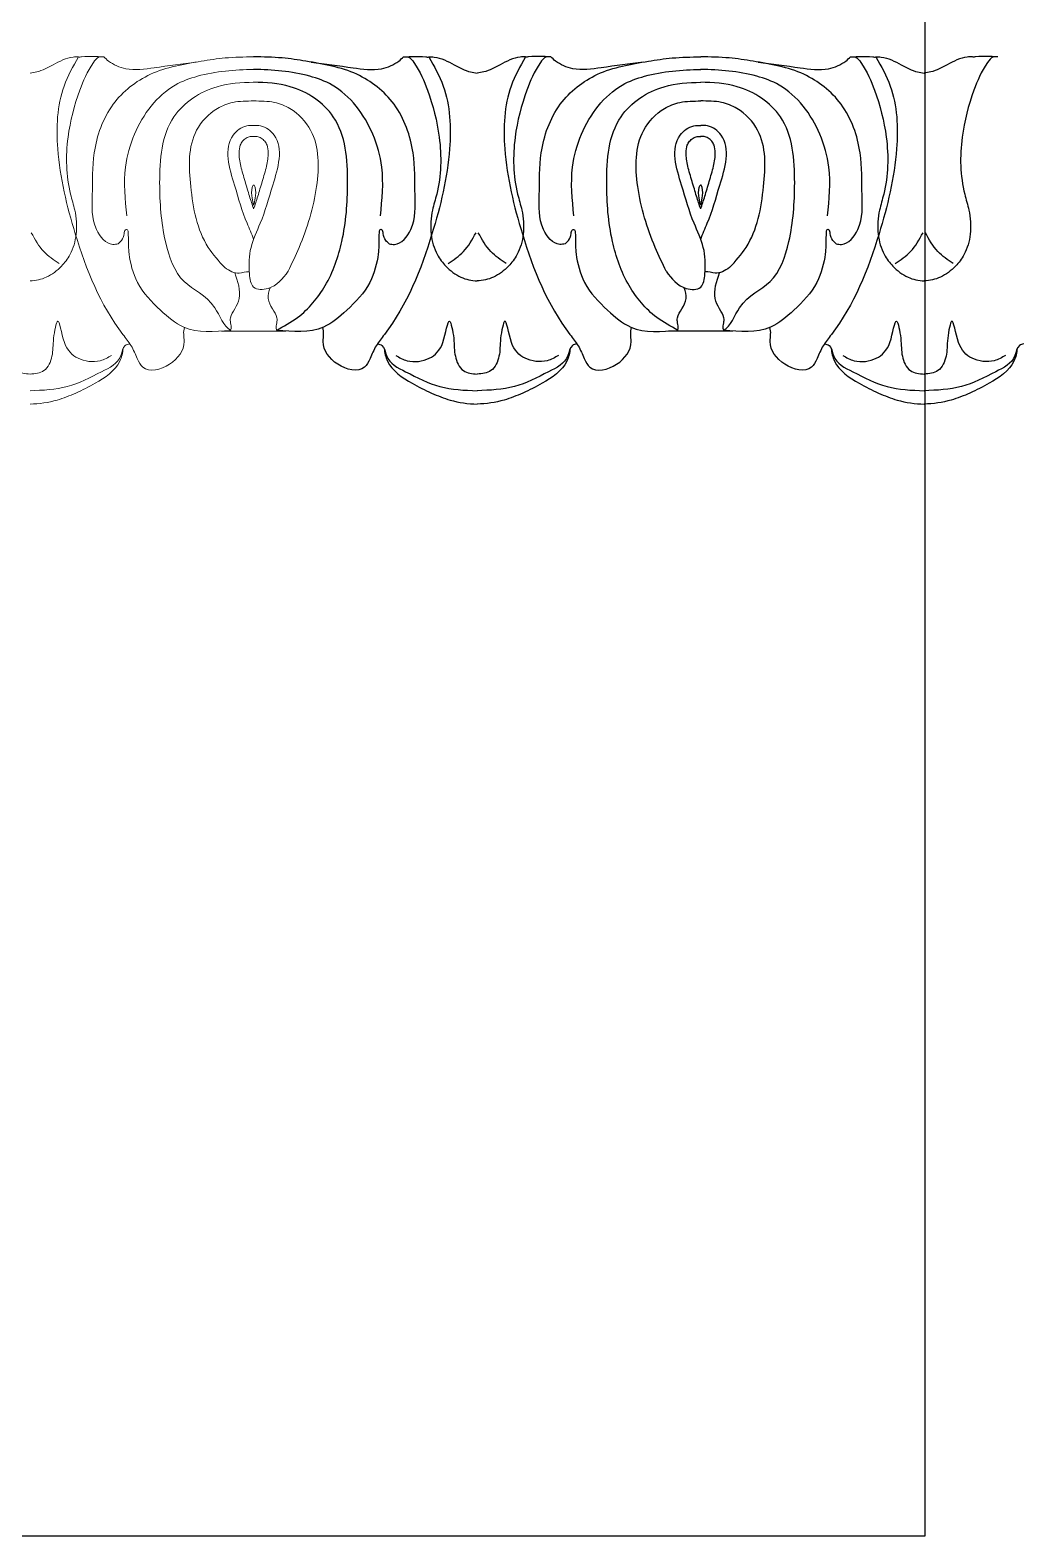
# Model space of a CAD drawing. Header units: millimetres. Extents: x 1314 to 1483, y 853 to 963.
# Drawn here: x 1441 to 1482.7, y 852.8 to 916 of the extents above; entities that cross this region are included whole.
import ezdxf

# ---------------------------------------------------------------- set-up
doc = ezdxf.new("R2010")
doc.units = ezdxf.units.MM
doc.layers.add('0.15', color=7, linetype='Continuous', lineweight=15)

msp = doc.modelspace()

# ---------------------------------------------------------------- linework, layer by layer
at = {"color": 7, "ltscale": 1000}
msp.add_line((1470.50054908836, 903.3945869651689), (1467.787963922088, 903.3945869651689), dxfattribs=at)
at = {"color": 6, "ltscale": 1000}
msp.add_lwpolyline([(1313.564149786362, 852.7814413366141), (1478.564149786362, 852.7814413366141), (1478.564149786362, 962.7814413366141), (1313.564149786362, 962.7814413366141)], close=True, dxfattribs=at)
at = {"color": 7, "ltscale": 1000}
for points in [[(1456.068406910472, 907.0583627038905), (1456.286915151704, 907.037572951147), (1456.972992837847, 907.6713019661875), (1457.149763549864, 909.1049585370383), (1457.06710687438, 910.8791369202991), (1456.268365138629, 912.9242989773957), (1454.705799338943, 914.1836322765776), (1452.570365491043, 914.7326490232117), (1451.572756704478, 914.8705304869545), (1450.373280129465, 914.9167239688722)], [(1457.728633072529, 914.9167239688722), (1458.333145260414, 913.691608127996), (1458.598028534045, 911.0576420387988), (1457.861483900761, 907.4810876766023), (1455.861083235777, 903.2503729905911), (1455.517362406896, 902.7780632627291), (1455.259571785293, 902.241472575206), (1455.02333191405, 901.8764570885432), (1453.906239220127, 902.0052579705989), (1453.293270408711, 902.9640957055126), (1453.275203785579, 903.5475660147822), (1453.27417480708, 903.5500321855106)], [(1456.748061174945, 914.9243291779749), (1457.063833342585, 914.9290763423814), (1457.59932857037, 914.9167239688722), (1457.728633072646, 914.9167239688722), (1457.733270575944, 914.9183230219969)], [(1457.733270575944, 914.9183230219969), (1457.94932366833, 914.9074502202893), (1458.795258819311, 914.5813856497152), (1459.479154151119, 914.2830407495239), (1459.758768317359, 914.2327391063773)], [(1461.784266058774, 914.9183230219969), (1461.568212966387, 914.9074502202893), (1460.722277815406, 914.5813856497152), (1460.038382483599, 914.2830407495239), (1459.758768317359, 914.2327391063773)], [(1461.788903561956, 914.9167239688722), (1461.18439137407, 913.691608127996), (1460.91950810044, 911.0576420387988), (1461.656052733724, 907.4810876766023), (1463.656453398708, 903.2503729905911), (1464.000174227589, 902.7780632627291), (1464.257964849192, 902.241472575206), (1464.494204720435, 901.8764570885432), (1465.611297414358, 902.0052579705989), (1466.224266225774, 902.9640957055126), (1466.242332848906, 903.5475660147822), (1466.243361827404, 903.5500321855106)], [(1462.769475459772, 914.9243291779749), (1462.453703292133, 914.9290763423814), (1461.918208064348, 914.9167239688722), (1461.788903562072, 914.9167239688722), (1461.784266058774, 914.9183230219969)], [(1463.449129724246, 907.0583627038905), (1463.230621483013, 907.037572951147), (1462.54454379687, 907.6713019661875), (1462.367773084854, 909.1049585370383), (1462.450429760338, 910.8791369202991), (1463.249171496089, 912.9242989773957), (1464.811737295775, 914.1836322765776), (1466.947171143674, 914.7326490232117), (1467.94477993024, 914.8705304869545), (1469.144256505253, 914.9167239688722)], [(1463.449129724246, 907.0583627038905), (1463.230621483013, 907.037572951147), (1462.54454379687, 907.6713019661875), (1462.367773084854, 909.1049585370383), (1462.450429760338, 910.8791369202991), (1463.249171496089, 912.9242989773957), (1464.811737295775, 914.1836322765776), (1466.947171143674, 914.7326490232117), (1467.94477993024, 914.8705304869545), (1469.144256505253, 914.9167239688722)], [(1474.839383286377, 907.0583627038905), (1475.057891527609, 907.037572951147), (1475.743969213752, 907.6713019661875), (1475.920739925652, 909.1049585370383), (1475.838083250168, 910.8791369202991), (1475.03934151465, 912.9242989773957), (1473.476775714847, 914.1836322765776), (1471.341341866948, 914.7326490232117), (1470.343733080383, 914.8705304869545), (1469.144256505369, 914.9167239688722)], [(1476.499609448434, 914.9167239688722), (1477.104121636319, 913.691608127996), (1477.369004910066, 911.0576420387988), (1476.632460276782, 907.4810876766023), (1474.632059611566, 903.2503729905911), (1474.288338782801, 902.7780632627291), (1474.030548161081, 902.241472575206), (1473.794308289838, 901.8764570885432), (1472.677215596148, 902.0052579705989), (1472.064246784616, 902.9640957055126), (1472.046180161367, 903.5475660147822), (1472.045151183102, 903.5500321855106)], [(1475.519037550734, 914.9243291779749), (1475.834809718373, 914.9290763423814), (1476.370304946158, 914.9167239688722), (1476.499609448434, 914.9167239688722), (1476.504246951732, 914.9183230219969)], [(1476.504246951732, 914.9183230219969), (1476.720300044119, 914.9074502202893), (1477.5662351951, 914.5813856497152), (1478.250130526907, 914.2830407495239), (1478.529744693147, 914.2327391063773)], [(1480.555242434562, 914.9183230219969), (1480.339189342176, 914.9074502202893), (1479.493254191195, 914.5813856497152), (1478.809358859387, 914.2830407495239), (1478.529744693147, 914.2327391063773)], [(1481.540451835561, 914.9243291779749), (1481.224679667921, 914.9290763423814), (1480.689184440136, 914.9167239688722), (1480.55987993786, 914.9167239688722), (1480.555242434562, 914.9183230219969)], [(1467.696809903671, 905.9070405339626), (1467.237969876685, 906.9135513225956), (1466.503062009182, 909.4737974264754), (1466.751577624305, 911.8329564390333), (1467.621518674492, 912.743523713496), (1468.268586774542, 913.001005996226), (1469.144256505253, 913.0643311051863)], [(1470.357918384205, 906.0614104222368), (1471.050543133937, 906.9135513225956), (1471.78545100144, 909.4737974264754), (1471.536935386201, 911.8329564390333), (1470.666994336014, 912.743523713496), (1470.019926235964, 913.001005996226), (1469.144256505369, 913.0643311051863)], [(1467.696809903671, 905.9071600153147), (1468.538925934303, 905.1874044370816), (1469.144256505253, 905.2437996284898), (1469.320481628598, 905.7987904420042), (1469.254465406015, 906.9088915504435), (1468.868461459246, 907.924841364762), (1468.341150060714, 909.526249733728), (1468.280589724145, 911.6252978741286), (1468.854821743862, 912.0179135497638), (1469.144256505253, 912.0400175972354)], [(1469.144256505253, 908.6901193326084), (1469.077149105327, 908.9793836511417), (1469.085332934581, 909.4313815515816), (1469.114521925523, 909.5045041302546), (1469.144256505253, 909.5337770579827), (1469.145347682479, 909.5337770579827)], [(1469.144256505253, 908.6901193326084), (1469.211363905062, 908.9793836511417), (1469.203180075925, 909.4313815515816), (1469.173991084866, 909.5045041302546), (1469.144256505253, 909.5337770579827), (1469.143165328027, 909.5337770579827)], [(1456.068406910472, 907.0583627038905), (1455.926553869922, 907.201979271751), (1455.811434671701, 907.4929163290399), (1455.750601540971, 907.6554109483004), (1455.709955188864, 907.6689123394353), (1455.635482342634, 907.4456017192897), (1455.602474231342, 906.63061951497), (1455.249751190258, 905.4446477571364), (1454.280240217409, 904.2716994650873), (1453.306091741379, 903.5607855058952), (1451.333516095718, 903.4278027770379)], [(1456.068406910472, 907.0583627038905), (1455.926553870038, 907.201979271751), (1455.811434671701, 907.4929163290399), (1455.750601540971, 907.6554109483004), (1455.709955188981, 907.6689123394353), (1455.635482342634, 907.4456017192897), (1455.602474231342, 906.63061951497), (1455.249751190375, 905.4446477571364), (1454.280240217409, 904.2716994650873), (1453.306091741379, 903.5607855058952), (1451.333516095718, 903.4278027770379)], [(1458.542924083838, 906.2322687351589), (1459.182899531861, 906.7364799801471), (1459.710210930509, 907.5267295475969)], [(1460.974612550879, 906.2322687351589), (1460.334637102857, 906.7364799801471), (1459.807325704209, 907.5267295475969)], [(1463.449129724246, 907.0583627038905), (1463.590982764679, 907.201979271751), (1463.706101963016, 907.4929163290399), (1463.766935093747, 907.6554109483004), (1463.807581445737, 907.6689123394353), (1463.882054292084, 907.4456017192897), (1463.915062403375, 906.63061951497), (1464.267785444343, 905.4446477571364), (1465.237296417308, 904.2716994650873), (1466.211444893339, 903.5607855058952), (1468.184020539, 903.4278027770379)], [(1463.449129724246, 907.0583627038905), (1463.590982764796, 907.201979271751), (1463.706101963016, 907.4929163290399), (1463.766935093747, 907.6554109483004), (1463.807581445853, 907.6689123394353), (1463.882054292084, 907.4456017192897), (1463.915062403375, 906.63061951497), (1464.267785444459, 905.4446477571364), (1465.237296417308, 904.2716994650873), (1466.211444893339, 903.5607855058952), (1468.184020539, 903.4278027770379)], [(1463.449129724246, 907.0583627038905), (1463.590982764679, 907.201979271751), (1463.706101963016, 907.4929163290399), (1463.766935093747, 907.6554109483004), (1463.807581445737, 907.6689123394353), (1463.882054292084, 907.4456017192897), (1463.915062403375, 906.63061951497), (1464.267785444343, 905.4446477571364), (1465.237296417308, 904.2716994650873), (1466.211444893339, 903.5607855058952), (1468.184020539, 903.4278027770379)], [(1474.83938328626, 907.0583627038905), (1474.69753024571, 907.201979271751), (1474.58241104749, 907.4929163290399), (1474.521577916759, 907.6554109483004), (1474.480931564653, 907.6689123394353), (1474.406458718422, 907.4456017192897), (1474.373450607131, 906.63061951497), (1474.020727566047, 905.4446477571364), (1473.051216593198, 904.2716994650873), (1472.077068117167, 903.5607855058952), (1470.104492471506, 903.4278027770379)], [(1477.313900459627, 906.2322687351589), (1477.953875907649, 906.7364799801471), (1478.481187306297, 907.5267295475969)], [(1479.745588926668, 906.2322687351589), (1479.105613478645, 906.7364799801471), (1478.578302079997, 907.5267295475969)], [(1470.110493946308, 903.4287586277678), (1470.088124812999, 903.5046292771913), (1470.11267630076, 903.7392906243658), (1470.11949615851, 903.9537596255286), (1469.934268823079, 904.3321570219741), (1469.754224579268, 904.7639625763732), (1469.935851797065, 905.8482514938551)], [(1468.178019064082, 903.4287586277678), (1468.200388197391, 903.5046292771913), (1468.17583670963, 903.7392906243658), (1468.169016851996, 903.9537596255286), (1468.354244187427, 904.3321570219741), (1468.534288431238, 904.7639625763732), (1468.454905287315, 905.210225372608)], [(1456.339837247458, 902.3737384160377), (1456.816954493243, 902.1526979413211), (1457.748274262947, 902.2573635931221), (1458.318687162198, 902.9206044985949), (1458.596664562658, 903.8099040949346), (1458.772889686003, 903.095047251587), (1458.842725028935, 902.3388498653985), (1459.180444383132, 901.7339158527066), (1459.760132288979, 901.5877901767126)], [(1463.177699387259, 902.3737384160377), (1462.700582141475, 902.1526979413211), (1461.76926237177, 902.2573635931221), (1461.198849472519, 902.9206044985949), (1460.92087207206, 903.8099040949346), (1460.744646948715, 903.095047251587), (1460.674811605782, 902.3388498653985), (1460.337092251586, 901.7339158527066), (1459.757404345739, 901.5877901767126)], [(1475.110813623247, 902.3737384160377), (1475.587930869031, 902.1526979413211), (1476.519250638736, 902.2573635931221), (1477.089663537987, 902.9206044985949), (1477.367640938446, 903.8099040949346), (1477.543866061791, 903.095047251587), (1477.613701404724, 902.3388498653985), (1477.95142075892, 901.7339158527066), (1478.531108664767, 901.5877901767126)], [(1481.948675763048, 902.3737384160377), (1481.471558517263, 902.1526979413211), (1480.540238747559, 902.2573635931221), (1479.969825848308, 902.9206044985949), (1479.691848447848, 903.8099040949346), (1479.515623324503, 903.095047251587), (1479.445787981571, 902.3388498653985), (1479.108068627374, 901.7339158527066), (1478.528380721527, 901.5877901767126)], [(1455.573509615566, 902.8667815517729), (1455.76233169618, 902.7921620605957), (1455.950832563405, 902.3640604276479), (1456.75639415679, 901.6876765750385), (1458.197792847244, 901.066739782782), (1459.758768317359, 900.8896006433388)], [(1463.944027019152, 902.8667815517729), (1463.755204938538, 902.7921620605957), (1463.566704071312, 902.3640604276479), (1462.761142477928, 901.6876765750385), (1461.319743787473, 901.066739782782), (1459.758768317359, 900.8896006433388)], [(1474.344485991354, 902.8667815517729), (1474.533308071968, 902.7921620605957), (1474.721808939194, 902.3640604276479), (1475.527370532578, 901.6876765750385), (1476.968769223033, 901.066739782782), (1478.529744693147, 900.8896006433388)], [(1482.71500339494, 902.8667815517729), (1482.526181314326, 902.7921620605957), (1482.337680447101, 902.3640604276479), (1481.532118853716, 901.6876765750385), (1480.090720163262, 901.066739782782), (1478.529744693147, 900.8896006433388)]]:
    msp.add_spline(points, degree=3, dxfattribs=at)
for points, knots in [([(1452.784055625973, 914.6977437988717), (1453.367499419441, 914.6205044656854), (1454.344652292388, 914.4911438706076), (1455.620230147801, 914.299103767411), (1456.340876472834, 914.6209613091523), (1456.604265146725, 914.8562612177084), (1456.669453828315, 914.9167239688722)], [0, 0, 0, 0, 1.89284594921969, 3.170142313470889, 4.014584115683914, 4.298588447610231, 4.298588447610231, 4.298588447610231, 4.298588447610231]), ([(1456.669453828315, 914.9167239688722), (1456.733733391109, 914.9241501143297), (1456.918291434366, 914.9454718970846), (1457.320394473569, 914.3858762531636), (1457.787579734995, 913.3201927818336), (1458.284968776581, 911.4324189382933), (1458.246288691367, 909.6882829583519), (1457.830444267205, 908.3859430453485), (1457.76634206525, 907.5038596440027), (1458.000304552563, 906.6732510819311), (1458.465156136266, 906.057869359156), (1459.028786829043, 905.62605020704), (1459.525545761175, 905.5126756382269), (1459.758222728688, 905.5051053139941)], [0, 0, 0, 0, 0.1966018691891804, 0.5644788906881786, 1.945863118424978, 4.110005496080851, 6.659680662141168, 7.395199085869387, 8.469818708629578, 9.437930337127133, 10.07451643299394, 10.90946549708171, 11.65204086091374, 11.65204086091374, 11.65204086091374, 11.65204086092693]), ([(1462.848082806402, 914.9167239688722), (1462.783803243608, 914.9241501143297), (1462.599245200352, 914.9454718970846), (1462.197142161149, 914.3858762531636), (1461.729956899722, 913.3201927818336), (1461.232567858136, 911.4324189382933), (1461.27124794335, 909.6882829583519), (1461.687092367512, 908.3859430453485), (1461.751194569468, 907.5038596440027), (1461.517232082155, 906.6732510819311), (1461.052380498451, 906.057869359156), (1460.488749805674, 905.62605020704), (1459.991990873543, 905.5126756382269), (1459.75931390603, 905.5051053139941)], [0, 0, 0, 0, 0.1966018691891804, 0.5644788906881786, 1.945863118424978, 4.110005496080851, 6.659680662141168, 7.395199085869387, 8.469818708629578, 9.437930337127133, 10.07451643299394, 10.90946549708171, 11.65204086091374, 11.65204086091374, 11.65204086091374, 11.65204086092693]), ([(1466.733481008745, 914.6977437988717), (1466.150037215277, 914.6205044656854), (1465.17288434233, 914.4911438706076), (1463.897306486917, 914.299103767411), (1463.176660161884, 914.6209613091523), (1462.913271487992, 914.8562612177084), (1462.848082806402, 914.9167239688722)], [0, 0, 0, 0, 1.89284594921969, 3.170142313470889, 4.014584115683914, 4.298588447610231, 4.298588447610231, 4.298588447610231, 4.298588447610231]), ([(1471.555032001761, 914.6977437988717), (1472.138475795229, 914.6205044656854), (1473.115628668176, 914.4911438706076), (1474.391206523589, 914.299103767411), (1475.111852848622, 914.6209613091523), (1475.375241522514, 914.8562612177084), (1475.440430204104, 914.9167239688722)], [0, 0, 0, 0, 1.89284594921969, 3.170142313470889, 4.014584115683914, 4.298588447610231, 4.298588447610231, 4.298588447610231, 4.298588447610231]), ([(1475.440430204104, 914.9167239688722), (1475.504709766898, 914.9241501143297), (1475.689267810154, 914.9454718970846), (1476.091370849357, 914.3858762531636), (1476.558556110784, 913.3201927818336), (1477.05594515237, 911.4324189382933), (1477.017265067156, 909.6882829583519), (1476.601420642994, 908.3859430453485), (1476.537318441038, 907.5038596440027), (1476.771280928351, 906.6732510819311), (1477.236132512055, 906.057869359156), (1477.799763204832, 905.62605020704), (1478.296522136963, 905.5126756382269), (1478.529199104476, 905.5051053139941)], [0, 0, 0, 0, 0.1966018691891804, 0.5644788906881786, 1.945863118424978, 4.110005496080851, 6.659680662141168, 7.395199085869387, 8.469818708629578, 9.437930337127133, 10.07451643299394, 10.90946549708171, 11.65204086091374, 11.65204086091374, 11.65204086091374, 11.65204086092693]), ([(1481.619059182191, 914.9167239688722), (1481.554779619397, 914.9241501143297), (1481.37022157614, 914.9454718970846), (1480.968118536937, 914.3858762531636), (1480.500933275511, 913.3201927818336), (1480.003544233925, 911.4324189382933), (1480.042224319139, 909.6882829583519), (1480.458068743301, 908.3859430453485), (1480.522170945256, 907.5038596440027), (1480.288208457943, 906.6732510819311), (1479.82335687424, 906.057869359156), (1479.259726181463, 905.62605020704), (1478.762967249331, 905.5126756382269), (1478.530290281818, 905.5051053139941)], [0, 0, 0, 0, 0.1966018691891804, 0.5644788906881786, 1.945863118424978, 4.110005496080851, 6.659680662141168, 7.395199085869387, 8.469818708629578, 9.437930337127133, 10.07451643299394, 10.90946549708171, 11.65204086091374, 11.65204086091374, 11.65204086091374, 11.65204086092693]), ([(1455.698110689478, 908.239297211785), (1455.767224369523, 908.9277544349061), (1455.884514212794, 910.0961054705585), (1455.323495542933, 912.0883735048446), (1454.222696725465, 913.5860752826302), (1452.299432454467, 914.2907940502082), (1451.164552439423, 914.378329784904), (1450.370552186341, 914.3873479573267)], [0, 0, 0, 0, 2.184571763870823, 3.707342442026171, 6.563350946706277, 7.635629924448239, 10.16565806084077, 10.16565806084077, 10.16565806084077, 10.16565806084077]), ([(1463.819425945239, 908.239297211785), (1463.750312265194, 908.9277544349061), (1463.633022421924, 910.0961054705585), (1464.194041091785, 912.0883735048446), (1465.294839909253, 913.5860752826302), (1467.218104180251, 914.2907940502082), (1468.352984195295, 914.378329784904), (1469.146984448376, 914.3873479573267)], [0, 0, 0, 0, 2.184571763870823, 3.707342442026171, 6.563350946706277, 7.635629924448239, 10.16565806084077, 10.16565806084077, 10.16565806084077, 10.16565806084077]), ([(1474.469087065383, 908.239297211785), (1474.538200745428, 908.9277544349061), (1474.655490588582, 910.0961054705585), (1474.094471918837, 912.0883735048446), (1472.993673101253, 913.5860752826302), (1471.070408830372, 914.2907940502082), (1469.935528815211, 914.378329784904), (1469.141528562246, 914.3873479573267)], [0, 0, 0, 0, 2.184571763870823, 3.707342442026171, 6.563350946706277, 7.635629924448239, 10.16565806084077, 10.16565806084077, 10.16565806084077, 10.16565806084077]), ([(1451.333516095718, 903.4278027770379), (1451.637907226523, 903.5961864673627), (1452.459902412676, 904.0508993970034), (1453.515424557449, 905.3185673245498), (1454.209025600878, 907.3140553090816), (1454.387166544748, 909.7074527089462), (1454.189193533686, 912.4217660455361), (1452.144157990184, 913.7708596464981), (1450.89127264982, 913.8381750162262), (1450.373280129465, 913.8514741578001)], [0, 0, 0, 0, 1.106892294320934, 2.989115139392498, 5.10424615833246, 7.733878113139298, 10.76216063637342, 13.10935462190166, 14.76026506224128, 14.76026506224128, 14.76026506224128, 14.76026506224128]), ([(1468.184020539, 903.4278027770379), (1467.879629408195, 903.5961864673627), (1467.057634222041, 904.0508993970034), (1466.002112077269, 905.3185673245498), (1465.30851103384, 907.3140553090816), (1465.13037008997, 909.7074527089462), (1465.328343101031, 912.4217660455361), (1467.373378644534, 913.7708596464981), (1468.626263984897, 913.8381750162262), (1469.144256505253, 913.8514741578001)], [0, 0, 0, 0, 1.106892294320934, 2.989115139392498, 5.10424615833246, 7.733878113139298, 10.76216063637342, 13.10935462190166, 14.76026506224128, 14.76026506224128, 14.76026506224128, 14.76026506224128]), ([(1470.104492471739, 903.4278027770379), (1470.408883602428, 903.5961864673627), (1470.825215034838, 904.8263318346035), (1472.286400933237, 905.3185673245498), (1472.980001976666, 907.3140553090816), (1473.158142920536, 909.7074527089462), (1472.960169909591, 912.4217660455361), (1470.915134366089, 913.7708596464981), (1469.662249025609, 913.8381750162262), (1469.144256505369, 913.8514741578001)], [0, 0, 0, 0, 1.106892294320934, 2.989115139392498, 5.10424615833246, 7.733878113139298, 10.76216063637342, 13.10935462190166, 14.76026506224128, 14.76026506224128, 14.76026506224128, 14.76026506224128]), ([(1469.144256505369, 908.5261584010186), (1469.083266390673, 908.7017733781868), (1469.026232987362, 908.8808771439108), (1468.908857278711, 909.2641789068039), (1468.848209484084, 909.4701234589484), (1468.718574730166, 909.9017239167624), (1468.653878574911, 910.1167555285247), (1468.559245659922, 910.5247668516859), (1468.53062250018, 910.7170115607478), (1468.530974263394, 911.0094843777224), (1468.549297185218, 911.1183376825975), (1468.606057356763, 911.2674487690128), (1468.635125434212, 911.3191298658239), (1468.718505105189, 911.421804814021), (1468.773245148313, 911.4707946918534), (1468.857253910461, 911.523648522827), (1468.88703808533, 911.538032148299), (1468.94050275681, 911.5571539701523), (1468.958521931268, 911.5613810931427), (1469.032239471282, 911.56873524818), (1469.08372089134, 911.5698979277258), (1469.149039984866, 911.5705634934457)], [5.008254929713784, 5.008254929713784, 5.008254929713784, 5.008254929713784, 5.642698486524606, 5.642698486524606, 6.312487449515517, 6.312487449515517, 6.982276412506429, 6.982276412506429, 7.659540336963392, 7.659540336963392, 8.21002499041652, 8.21002499041652, 8.578501805651785, 8.578501805651785, 8.94697862088705, 8.94697862088705, 9.154554958065473, 9.154554958065473, 9.366031516549107, 9.366031516549107, 9.573328944305471, 9.573328944305471, 9.573328944305471, 9.573328944305471]), ([(1469.144256505137, 908.5261584010186), (1469.205246619716, 908.7017733781868), (1469.262280023144, 908.8808771439108), (1469.379655731678, 909.2641789068039), (1469.440303526306, 909.4701234589484), (1469.56993828034, 909.9017239167624), (1469.634634435595, 910.1167555285247), (1469.729267350584, 910.5247668516859), (1469.757890510209, 910.7170115607478), (1469.757538747112, 911.0094843777224), (1469.739215825288, 911.1183376825975), (1469.682455653743, 911.2674487690128), (1469.653387576178, 911.3191298658239), (1469.570007905317, 911.421804814021), (1469.515267862193, 911.4707946918534), (1469.431259100045, 911.523648522827), (1469.40147492506, 911.538032148299), (1469.34801025358, 911.5571539701523), (1469.329991079238, 911.5613810931427), (1469.256273539224, 911.56873524818), (1469.204792119166, 911.5698979277258), (1469.13947302564, 911.5705634934457)], [5.008254929713784, 5.008254929713784, 5.008254929713784, 5.008254929713784, 5.642698486524606, 5.642698486524606, 6.312487449515517, 6.312487449515517, 6.982276412506429, 6.982276412506429, 7.659540336963392, 7.659540336963392, 8.21002499041652, 8.21002499041652, 8.578501805651785, 8.578501805651785, 8.94697862088705, 8.94697862088705, 9.154554958065473, 9.154554958065473, 9.366031516549107, 9.366031516549107, 9.573328944305471, 9.573328944305471, 9.573328944305471, 9.573328944305471]), ([(1469.144256505137, 907.2548277020433), (1469.228109158295, 907.4798802085315), (1469.569271844532, 908.2272402714334), (1469.954341941815, 909.5835325136759), (1470.506891582463, 911.3345324638685), (1469.572520339349, 912.0356538238739), (1469.241668859799, 912.0390250188102), (1469.144256505253, 912.0400175972354)], [3.725121824374371, 3.725121824374371, 3.725121824374371, 3.725121824374371, 4.491294090635022, 6.286894123532459, 8.523334876083721, 9.264179973260655, 9.573328944305471, 9.573328944305471, 9.573328944305471, 9.573328944305471]), ([(1470.357918384205, 906.0614104222368), (1470.156590333743, 905.9369580356033), (1469.823225527605, 905.7308861760866), (1469.477941820584, 905.9050862481854), (1469.326789528317, 905.8907554756479)], [0, 0, 0, 0, 0.6944111610364918, 1.149826074685407, 1.149826074685407, 1.149826074685407, 1.149826074685407]), ([(1455.853104779217, 902.6695117039817), (1455.865696330507, 902.5775125135879), (1455.890731337899, 902.3945961802128), (1456.102568020066, 901.7726741181432), (1456.891782269533, 901.2618646298106), (1457.808621973218, 900.7905994211069), (1458.714698956883, 900.4353104911606), (1459.37852764707, 900.3372082906462), (1459.758768317359, 900.3314456923727)], [0, 0, 0, 0, 0.2784714392238997, 0.5536676399405704, 1.944264406002873, 2.854968425284659, 3.70148479334025, 4.841941720774426, 4.841941720774426, 4.841941720774426, 4.841941720774426]), ([(1463.664431855501, 902.6695117039817), (1463.65184030421, 902.5775125135879), (1463.626805296819, 902.3945961802128), (1463.414968614652, 901.7726741181432), (1462.625754365185, 901.2618646298106), (1461.7089146615, 900.7905994211069), (1460.802837677835, 900.4353104911606), (1460.139008987648, 900.3372082906462), (1459.758768317359, 900.3314456923727)], [0, 0, 0, 0, 0.2784714392238997, 0.5536676399405704, 1.944264406002873, 2.854968425284659, 3.70148479334025, 4.841941720774426, 4.841941720774426, 4.841941720774426, 4.841941720774426]), ([(1474.624081155005, 902.6695117039817), (1474.636672706296, 902.5775125135879), (1474.661707713687, 902.3945961802128), (1474.873544395854, 901.7726741181432), (1475.662758645321, 901.2618646298106), (1476.579598349006, 900.7905994211069), (1477.485675332671, 900.4353104911606), (1478.149504022858, 900.3372082906462), (1478.529744693147, 900.3314456923727)], [0, 0, 0, 0, 0.2784714392238997, 0.5536676399405704, 1.944264406002873, 2.854968425284659, 3.70148479334025, 4.841941720774426, 4.841941720774426, 4.841941720774426, 4.841941720774426]), ([(1482.435408231289, 902.6695117039817), (1482.422816679999, 902.5775125135879), (1482.397781672607, 902.3945961802128), (1482.18594499044, 901.7726741181432), (1481.396730740973, 901.2618646298106), (1480.479891037288, 900.7905994211069), (1479.573814053623, 900.4353104911606), (1478.909985363436, 900.3372082906462), (1478.529744693147, 900.3314456923727)], [0, 0, 0, 0, 0.2784714392238997, 0.5536676399405704, 1.944264406002873, 2.854968425284659, 3.70148479334025, 4.841941720774426, 4.841941720774426, 4.841941720774426, 4.841941720774426])]:
    msp.add_open_spline(points, degree=3, knots=knots, dxfattribs=at)
at = {"layer": '0.15', "color": 7, "ltscale": 1000}
msp.add_line((1449.016987546358, 903.3945869651689), (1451.729572712629, 903.3945869651689), dxfattribs=at)
for points in [[(1443.013289682985, 914.9183230219969), (1442.797236590599, 914.9074502202893), (1441.951301439618, 914.5813856497152), (1441.267406107811, 914.2830407495239), (1440.98779194157, 914.2327391063773)], [(1443.017927186283, 914.9167239688722), (1442.413414998398, 913.691608127996), (1442.148531724652, 911.0576420387988), (1442.885076357936, 907.4810876766023), (1444.885477023152, 903.2503729905911), (1445.229197851917, 902.7780632627291), (1445.486988473636, 902.241472575206), (1445.723228344879, 901.8764570885432), (1446.84032103857, 902.0052579705989), (1447.453289850102, 902.9640957055126), (1447.47135647335, 903.5475660147822), (1447.472385451616, 903.5500321855106)], [(1443.998499083984, 914.9243291779749), (1443.682726916344, 914.9290763423814), (1443.147231688559, 914.9167239688722), (1443.017927186283, 914.9167239688722), (1443.013289682985, 914.9183230219969)], [(1444.678153348341, 907.0583627038905), (1444.459645107108, 907.037572951147), (1443.773567420965, 907.6713019661875), (1443.596796709066, 909.1049585370383), (1443.67945338455, 910.8791369202991), (1444.478195120068, 912.9242989773957), (1446.04076091987, 914.1836322765776), (1448.17619476777, 914.7326490232117), (1449.173803554335, 914.8705304869545), (1450.373280129348, 914.9167239688722)], [(1449.159618250513, 906.0614104222368), (1448.466993500781, 906.9135513225956), (1447.732085633277, 909.4737974264754), (1447.980601248517, 911.8329564390333), (1448.850542298704, 912.743523713496), (1449.497610398754, 913.001005996226), (1450.373280129348, 913.0643311051863)], [(1451.820726731046, 905.9070405339626), (1452.279566758032, 906.9135513225956), (1453.014474625536, 909.4737974264754), (1452.765959010412, 911.8329564390333), (1451.896017960225, 912.743523713496), (1451.248949860175, 913.001005996226), (1450.373280129465, 913.0643311051863)], [(1451.820726731046, 905.9071600153147), (1450.978610700415, 905.1874044370816), (1450.373280129465, 905.2437996284898), (1450.19705500612, 905.7987904420042), (1450.263071228703, 906.9088915504435), (1450.649075175472, 907.924841364762), (1451.176386574003, 909.526249733728), (1451.236946910572, 911.6252978741286), (1450.662714890856, 912.0179135497638), (1450.373280129465, 912.0400175972354)], [(1450.373280129465, 908.6901193326084), (1450.306172729655, 908.9793836511417), (1450.314356558792, 909.4313815515816), (1450.343545549851, 909.5045041302546), (1450.373280129465, 909.5337770579827), (1450.374371306691, 909.5337770579827)], [(1450.373280129465, 908.6901193326084), (1450.44038752939, 908.9793836511417), (1450.432203700137, 909.4313815515816), (1450.403014709194, 909.5045041302546), (1450.373280129465, 909.5337770579827), (1450.372188952239, 909.5337770579827)], [(1442.203636175091, 906.2322687351589), (1441.563660727068, 906.7364799801471), (1441.03634932842, 907.5267295475969)], [(1444.678153348457, 907.0583627038905), (1444.820006389007, 907.201979271751), (1444.935125587228, 907.4929163290399), (1444.995958717958, 907.6554109483004), (1445.036605070065, 907.6689123394353), (1445.111077916295, 907.4456017192897), (1445.144086027587, 906.63061951497), (1445.496809068671, 905.4446477571364), (1446.46632004152, 904.2716994650873), (1447.44046851755, 903.5607855058952), (1449.413044163211, 903.4278027770379)], [(1449.40704268841, 903.4287586277678), (1449.429411821719, 903.5046292771913), (1449.404860333958, 903.7392906243658), (1449.398040476208, 903.9537596255286), (1449.583267811639, 904.3321570219741), (1449.763312055449, 904.7639625763732), (1449.581684837653, 905.8482514938551)], [(1451.339517570636, 903.4287586277678), (1451.317148437327, 903.5046292771913), (1451.341699925088, 903.7392906243658), (1451.348519782721, 903.9537596255286), (1451.163292447291, 904.3321570219741), (1450.98324820348, 904.7639625763732), (1451.062631347402, 905.210225372608)], [(1437.56886087167, 902.3737384160377), (1438.045978117454, 902.1526979413211), (1438.977297887159, 902.2573635931221), (1439.54771078641, 902.9206044985949), (1439.825688186869, 903.8099040949346), (1440.001913310214, 903.095047251587), (1440.071748653147, 902.3388498653985), (1440.409468007343, 901.7339158527066), (1440.98915591319, 901.5877901767126)], [(1444.406723011471, 902.3737384160377), (1443.929605765687, 902.1526979413211), (1442.998285995982, 902.2573635931221), (1442.427873096731, 902.9206044985949), (1442.149895696271, 903.8099040949346), (1441.973670572926, 903.095047251587), (1441.903835229994, 902.3388498653985), (1441.566115875798, 901.7339158527066), (1440.98642796995, 901.5877901767126)], [(1445.173050643363, 902.8667815517729), (1444.984228562749, 902.7921620605957), (1444.795727695524, 902.3640604276479), (1443.990166102139, 901.6876765750385), (1442.548767411685, 901.066739782782), (1440.98779194157, 900.8896006433388)]]:
    msp.add_spline(points, degree=3, dxfattribs=at)
for points, knots in [([(1444.077106430614, 914.9167239688722), (1444.01282686782, 914.9241501143297), (1443.828268824564, 914.9454718970846), (1443.42616578536, 914.3858762531636), (1442.958980523934, 913.3201927818336), (1442.461591482348, 911.4324189382933), (1442.500271567562, 909.6882829583519), (1442.916115991724, 908.3859430453485), (1442.980218193679, 907.5038596440027), (1442.746255706366, 906.6732510819311), (1442.281404122663, 906.057869359156), (1441.717773429886, 905.62605020704), (1441.221014497754, 905.5126756382269), (1440.988337530242, 905.5051053139941)], [0, 0, 0, 0, 0.1966018691891804, 0.5644788906881786, 1.945863118424978, 4.110005496080851, 6.659680662141168, 7.395199085869387, 8.469818708629578, 9.437930337127133, 10.07451643299394, 10.90946549708171, 11.65204086091374, 11.65204086091374, 11.65204086091374, 11.65204086092693]), ([(1447.962504632957, 914.6977437988717), (1447.379060839488, 914.6205044656854), (1446.401907966541, 914.4911438706076), (1445.126330111128, 914.299103767411), (1444.405683786095, 914.6209613091523), (1444.142295112204, 914.8562612177084), (1444.077106430614, 914.9167239688722)], [0, 0, 0, 0, 1.89284594921969, 3.170142313470889, 4.014584115683914, 4.298588447610231, 4.298588447610231, 4.298588447610231, 4.298588447610231]), ([(1445.048449569334, 908.239297211785), (1444.979335889289, 908.9277544349061), (1444.862046046135, 910.0961054705585), (1445.42306471588, 912.0883735048446), (1446.523863533464, 913.5860752826302), (1448.447127804346, 914.2907940502082), (1449.582007819507, 914.378329784904), (1450.376008072471, 914.3873479573267)], [0, 0, 0, 0, 2.184571763870823, 3.707342442026171, 6.563350946706277, 7.635629924448239, 10.16565806084077, 10.16565806084077, 10.16565806084077, 10.16565806084077]), ([(1449.413044162979, 903.4278027770379), (1449.10865303229, 903.5961864673627), (1448.69232159988, 904.8263318346035), (1447.231135701481, 905.3185673245498), (1446.537534658051, 907.3140553090816), (1446.359393714181, 909.7074527089462), (1446.557366725126, 912.4217660455361), (1448.602402268629, 913.7708596464981), (1449.855287609109, 913.8381750162262), (1450.373280129348, 913.8514741578001)], [0, 0, 0, 0, 1.106892294320934, 2.989115139392498, 5.10424615833246, 7.733878113139298, 10.76216063637342, 13.10935462190166, 14.76026506224128, 14.76026506224128, 14.76026506224128, 14.76026506224128]), ([(1450.373280129581, 907.2548277020433), (1450.289427476422, 907.4798802085315), (1449.948264790186, 908.2272402714334), (1449.563194692902, 909.5835325136759), (1449.010645052254, 911.3345324638685), (1449.945016295369, 912.0356538238739), (1450.275867774919, 912.0390250188102), (1450.373280129465, 912.0400175972354)], [3.725121824374371, 3.725121824374371, 3.725121824374371, 3.725121824374371, 4.491294090635022, 6.286894123532459, 8.523334876083721, 9.264179973260655, 9.573328944305471, 9.573328944305471, 9.573328944305471, 9.573328944305471]), ([(1450.373280129581, 908.5261584010186), (1450.312290015001, 908.7017733781868), (1450.255256611574, 908.8808771439108), (1450.137880903039, 909.2641789068039), (1450.077233108412, 909.4701234589484), (1449.947598354378, 909.9017239167624), (1449.882902199122, 910.1167555285247), (1449.788269284134, 910.5247668516859), (1449.759646124508, 910.7170115607478), (1449.759997887606, 911.0094843777224), (1449.77832080943, 911.1183376825975), (1449.835080980974, 911.2674487690128), (1449.86414905854, 911.3191298658239), (1449.947528729401, 911.421804814021), (1450.002268772525, 911.4707946918534), (1450.086277534672, 911.523648522827), (1450.116061709658, 911.538032148299), (1450.169526381138, 911.5571539701523), (1450.18754555548, 911.5613810931427), (1450.261263095494, 911.56873524818), (1450.312744515551, 911.5698979277258), (1450.378063609078, 911.5705634934457)], [5.008254929713784, 5.008254929713784, 5.008254929713784, 5.008254929713784, 5.642698486524606, 5.642698486524606, 6.312487449515517, 6.312487449515517, 6.982276412506429, 6.982276412506429, 7.659540336963392, 7.659540336963392, 8.21002499041652, 8.21002499041652, 8.578501805651785, 8.578501805651785, 8.94697862088705, 8.94697862088705, 9.154554958065473, 9.154554958065473, 9.366031516549107, 9.366031516549107, 9.573328944305471, 9.573328944305471, 9.573328944305471, 9.573328944305471]), ([(1450.373280129348, 908.5261584010186), (1450.434270244044, 908.7017733781868), (1450.491303647355, 908.8808771439108), (1450.608679356006, 909.2641789068039), (1450.669327150634, 909.4701234589484), (1450.798961904551, 909.9017239167624), (1450.863658059807, 910.1167555285247), (1450.958290974795, 910.5247668516859), (1450.986914134537, 910.7170115607478), (1450.986562371323, 911.0094843777224), (1450.968239449499, 911.1183376825975), (1450.911479277955, 911.2674487690128), (1450.882411200506, 911.3191298658239), (1450.799031529528, 911.421804814021), (1450.744291486404, 911.4707946918534), (1450.660282724257, 911.523648522827), (1450.630498549388, 911.538032148299), (1450.577033877908, 911.5571539701523), (1450.559014703449, 911.5613810931427), (1450.485297163435, 911.56873524818), (1450.433815743378, 911.5698979277258), (1450.368496649851, 911.5705634934457)], [5.008254929713784, 5.008254929713784, 5.008254929713784, 5.008254929713784, 5.642698486524606, 5.642698486524606, 6.312487449515517, 6.312487449515517, 6.982276412506429, 6.982276412506429, 7.659540336963392, 7.659540336963392, 8.21002499041652, 8.21002499041652, 8.578501805651785, 8.578501805651785, 8.94697862088705, 8.94697862088705, 9.154554958065473, 9.154554958065473, 9.366031516549107, 9.366031516549107, 9.573328944305471, 9.573328944305471, 9.573328944305471, 9.573328944305471]), ([(1449.159618250513, 906.0614104222368), (1449.360946300974, 905.9369580356033), (1449.694311107112, 905.7308861760866), (1450.039594814134, 905.9050862481854), (1450.190747106401, 905.8907554756479)], [0, 0, 0, 0, 0.6944111610364918, 1.149826074685407, 1.149826074685407, 1.149826074685407, 1.149826074685407]), ([(1444.893455479712, 902.6695117039817), (1444.880863928422, 902.5775125135879), (1444.85582892103, 902.3945961802128), (1444.643992238864, 901.7726741181432), (1443.854777989396, 901.2618646298106), (1442.937938285711, 900.7905994211069), (1442.031861302046, 900.4353104911606), (1441.368032611859, 900.3372082906462), (1440.98779194157, 900.3314456923727)], [0, 0, 0, 0, 0.2784714392238997, 0.5536676399405704, 1.944264406002873, 2.854968425284659, 3.70148479334025, 4.841941720774426, 4.841941720774426, 4.841941720774426, 4.841941720774426])]:
    msp.add_open_spline(points, degree=3, knots=knots, dxfattribs=at)

doc.saveas('drawing.dxf')
